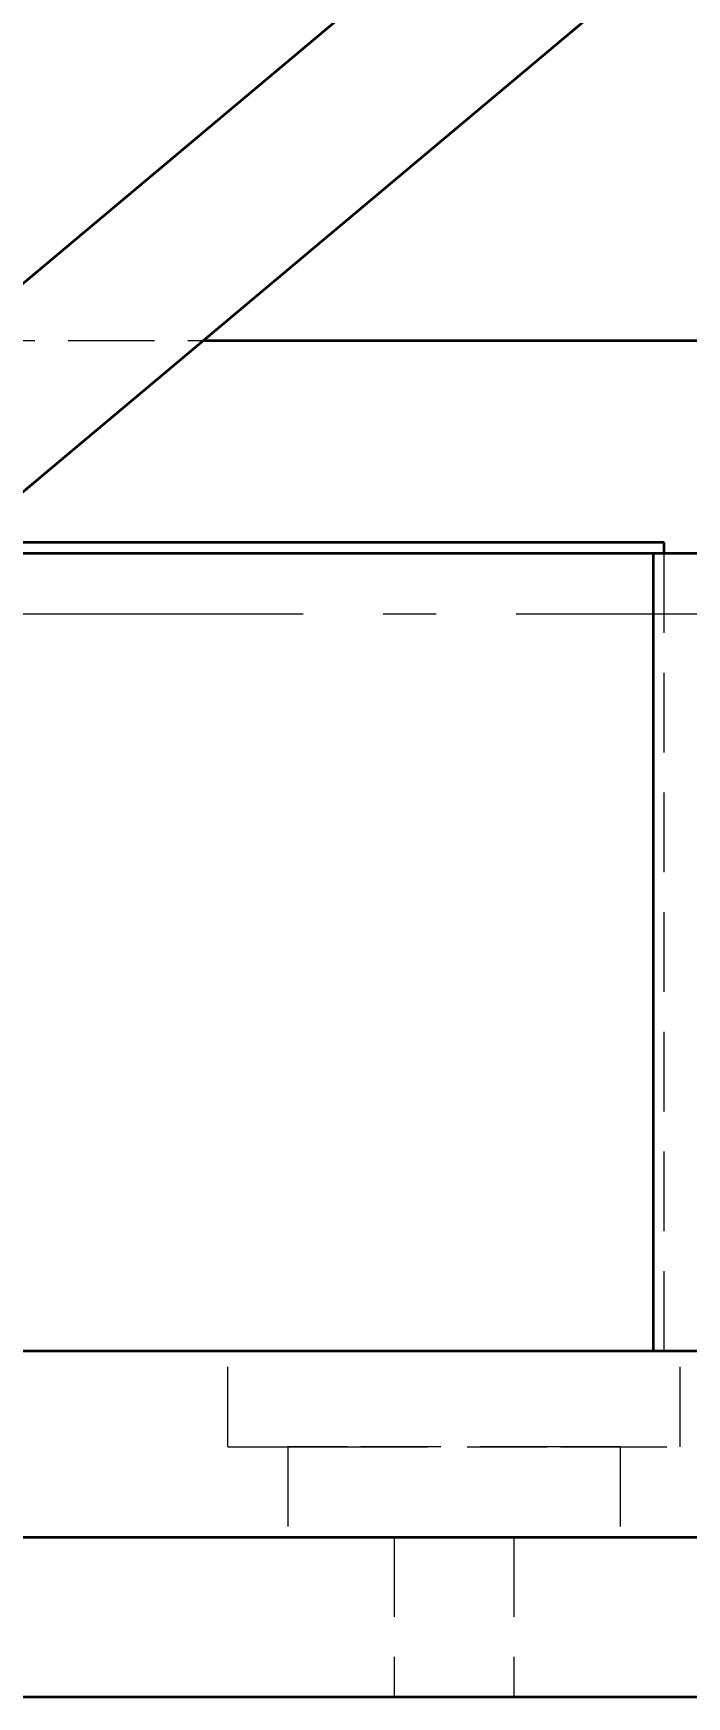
# Model space of a CAD drawing. Header units: millimetres. Extents: x 2054 to 12135, y -1469 to 564.
# Drawn here: x 9812.8 to 9837.3, y -35.3 to 27.2 of the extents above; entities that cross this region are included whole.
import ezdxf

# ---------------------------------------------------------------- set-up
doc = ezdxf.new("R2010")
doc.units = ezdxf.units.MM
doc.linetypes.add('CENTER_ISO', pattern=[26, 18, -3, 2, -3])
doc.linetypes.add('HIDDEN_ISO', pattern=[4.5, 3, -1.5])
for name, color, linetype, lineweight in [('2D-HIDDEN', 8, 'HIDDEN_ISO', 18), ('2D-VISIBLE', 7, 'Continuous', 35), ('CENTER', 1, 'CENTER_ISO', 18), ('DIMENSIONS', 4, 'Continuous', 18)]:
    doc.layers.add(name, color=color, linetype=linetype, lineweight=lineweight)
doc.styles.add('ISO', font='isocpeur.ttf')
doc.styles.add('OpenSansCondensed-Light', font='OpenSansCondensed-Light.ttf')
doc.dimstyles.new('EZ_CURVED', dxfattribs={"dimtxt": 0.25, "dimasz": 0.25, "dimexe": 0.375, "dimexo": 0.125, "dimgap": 0.1, "dimtad": 1, "dimlfac": 100, "dimzin": 12, "dimdsep": 46, "dimtxsty": 'OpenSansCondensed-Light', "dimcen": 2.5, "dimazin": 2, "dimtfac": 0.5, "dimtmove": 2, "dimatfit": 3, "dimarcsym": 2})

msp = doc.modelspace()

# ---------------------------------------------------------------- linework, layer by layer
at = {"layer": '2D-HIDDEN'}
for p, q in [((9785.154, -5.049), (9974.367, 153.72)), ((9789.011, -9.645), (9978.224, 149.123)), ((9755.583, 15.653), (9851.583, 15.653)), ((9809.826, 15.653), (9819.16, 15.653)), ((9836.483, 8.053), (9770.683, 8.053)), ((9771.083, 7.653), (9836.083, 7.653)), ((9836.083, 7.653), (9841.083, 7.653)), ((9836.083, 7.653), (9836.083, -22.347)), ((9836.083, -22.347), (9836.083, 7.653)), ((9836.083, 7.653), (9836.083, -22.347)), ((9836.483, -22.347), (9836.483, 8.053)), ((9836.483, -22.347), (9836.483, 7.653)), ((9763.583, -22.347), (9843.583, -22.347)), ((9836.483, -22.347), (9770.683, -22.347)), ((9771.083, -22.347), (9836.083, -22.347)), ((9820.083, -22.347), (9837.083, -22.347)), ((9820.083, -22.347), (9837.083, -22.347)), ((9820.083, -25.947), (9820.083, -22.347)), ((9820.083, -25.947), (9820.083, -22.347)), ((9836.083, -22.347), (9841.083, -22.347)), ((9843.583, -22.347), (9836.483, -22.347)), ((9837.083, -25.947), (9837.083, -22.347)), ((9837.083, -25.947), (9837.083, -22.347)), ((9820.083, -25.947), (9837.083, -25.947)), ((9820.083, -25.947), (9837.083, -25.947)), ((9822.333, -25.947), (9822.333, -29.347)), ((9824.583, -25.947), (9832.583, -25.947)), ((9832.583, -25.947), (9824.583, -25.947)), ((9834.833, -25.947), (9834.833, -29.347)), ((9759.083, -29.347), (10059.083, -29.347)), ((9851.583, -29.347), (9759.083, -29.347)), ((9763.583, -29.347), (9843.583, -29.347)), ((9832.583, -29.347), (9824.583, -29.347)), ((9824.583, -29.347), (9832.583, -29.347)), ((9826.333, -29.347), (9826.333, -35.347)), ((9826.333, -29.347), (9826.333, -35.347)), ((9830.833, -29.347), (9830.833, -35.347)), ((9830.833, -29.347), (9830.833, -35.347)), ((9759.083, -35.347), (10059.083, -35.347))]:
    msp.add_line(p, q, dxfattribs=at)
for points in [[(9824.583, -25.947), (9824.512, -25.947), (9824.442, -25.947), (9824.372, -25.947), (9824.301, -25.947), (9824.231, -25.947), (9824.161, -25.947), (9824.09, -25.947), (9824.02, -25.947), (9823.95, -25.947), (9823.879, -25.947), (9823.809, -25.947), (9823.739, -25.947), (9823.669, -25.947), (9823.598, -25.947), (9823.528, -25.947), (9823.458, -25.947), (9823.387, -25.947), (9823.317, -25.947), (9823.247, -25.947), (9823.176, -25.947), (9823.106, -25.947), (9823.036, -25.947), (9822.965, -25.947), (9822.895, -25.947), (9822.825, -25.947), (9822.754, -25.947), (9822.684, -25.947), (9822.614, -25.947), (9822.544, -25.947), (9822.473, -25.947), (9822.403, -25.947), (9822.333, -25.947)], [(9822.333, -25.947), (9822.403, -25.947), (9822.473, -25.947), (9822.544, -25.947), (9822.614, -25.947), (9822.684, -25.947), (9822.754, -25.947), (9822.825, -25.947), (9822.895, -25.947), (9822.965, -25.947), (9823.036, -25.947), (9823.106, -25.947), (9823.176, -25.947), (9823.247, -25.947), (9823.317, -25.947), (9823.387, -25.947), (9823.458, -25.947), (9823.528, -25.947), (9823.598, -25.947), (9823.669, -25.947), (9823.739, -25.947), (9823.809, -25.947), (9823.879, -25.947), (9823.95, -25.947), (9824.02, -25.947), (9824.09, -25.947), (9824.161, -25.947), (9824.231, -25.947), (9824.301, -25.947), (9824.372, -25.947), (9824.442, -25.947), (9824.512, -25.947), (9824.583, -25.947)], [(9832.583, -25.947), (9832.653, -25.947), (9832.723, -25.947), (9832.794, -25.947), (9832.864, -25.947), (9832.934, -25.947), (9833.004, -25.947), (9833.075, -25.947), (9833.145, -25.947), (9833.215, -25.947), (9833.286, -25.947), (9833.356, -25.947), (9833.426, -25.947), (9833.497, -25.947), (9833.567, -25.947), (9833.637, -25.947), (9833.708, -25.947), (9833.778, -25.947), (9833.848, -25.947), (9833.919, -25.947), (9833.989, -25.947), (9834.059, -25.947), (9834.129, -25.947), (9834.2, -25.947), (9834.27, -25.947), (9834.34, -25.947), (9834.411, -25.947), (9834.481, -25.947), (9834.551, -25.947), (9834.622, -25.947), (9834.692, -25.947), (9834.762, -25.947), (9834.833, -25.947)], [(9834.833, -25.947), (9834.762, -25.947), (9834.692, -25.947), (9834.622, -25.947), (9834.551, -25.947), (9834.481, -25.947), (9834.411, -25.947), (9834.34, -25.947), (9834.27, -25.947), (9834.2, -25.947), (9834.129, -25.947), (9834.059, -25.947), (9833.989, -25.947), (9833.919, -25.947), (9833.848, -25.947), (9833.778, -25.947), (9833.708, -25.947), (9833.637, -25.947), (9833.567, -25.947), (9833.497, -25.947), (9833.426, -25.947), (9833.356, -25.947), (9833.286, -25.947), (9833.215, -25.947), (9833.145, -25.947), (9833.075, -25.947), (9833.004, -25.947), (9832.934, -25.947), (9832.864, -25.947), (9832.794, -25.947), (9832.723, -25.947), (9832.653, -25.947), (9832.583, -25.947)], [(9824.583, -29.347), (9824.512, -29.347), (9824.442, -29.347), (9824.372, -29.347), (9824.301, -29.347), (9824.231, -29.347), (9824.161, -29.347), (9824.09, -29.347), (9824.02, -29.347), (9823.95, -29.347), (9823.879, -29.347), (9823.809, -29.347), (9823.739, -29.347), (9823.669, -29.347), (9823.598, -29.347), (9823.528, -29.347), (9823.458, -29.347), (9823.387, -29.347), (9823.317, -29.347), (9823.247, -29.347), (9823.176, -29.347), (9823.106, -29.347), (9823.036, -29.347), (9822.965, -29.347), (9822.895, -29.347), (9822.825, -29.347), (9822.754, -29.347), (9822.684, -29.347), (9822.614, -29.347), (9822.544, -29.347), (9822.473, -29.347), (9822.403, -29.347), (9822.333, -29.347)], [(9822.333, -29.347), (9822.403, -29.347), (9822.473, -29.347), (9822.544, -29.347), (9822.614, -29.347), (9822.684, -29.347), (9822.754, -29.347), (9822.825, -29.347), (9822.895, -29.347), (9822.965, -29.347), (9823.036, -29.347), (9823.106, -29.347), (9823.176, -29.347), (9823.247, -29.347), (9823.317, -29.347), (9823.387, -29.347), (9823.458, -29.347), (9823.528, -29.347), (9823.598, -29.347), (9823.669, -29.347), (9823.739, -29.347), (9823.809, -29.347), (9823.879, -29.347), (9823.95, -29.347), (9824.02, -29.347), (9824.09, -29.347), (9824.161, -29.347), (9824.231, -29.347), (9824.301, -29.347), (9824.372, -29.347), (9824.442, -29.347), (9824.512, -29.347), (9824.583, -29.347)], [(9828.583, -29.347), (9828.512, -29.347), (9828.442, -29.347), (9828.372, -29.347), (9828.301, -29.347), (9828.231, -29.347), (9828.161, -29.347), (9828.09, -29.347), (9828.02, -29.347), (9827.95, -29.347), (9827.879, -29.347), (9827.809, -29.347), (9827.739, -29.347), (9827.669, -29.347), (9827.598, -29.347), (9827.528, -29.347), (9827.458, -29.347), (9827.387, -29.347), (9827.317, -29.347), (9827.247, -29.347), (9827.176, -29.347), (9827.106, -29.347), (9827.036, -29.347), (9826.965, -29.347), (9826.895, -29.347), (9826.825, -29.347), (9826.754, -29.347), (9826.684, -29.347), (9826.614, -29.347), (9826.544, -29.347), (9826.473, -29.347), (9826.403, -29.347), (9826.333, -29.347)], [(9826.333, -29.347), (9826.473, -29.347), (9826.614, -29.347), (9826.754, -29.347), (9826.895, -29.347), (9827.036, -29.347), (9827.176, -29.347), (9827.317, -29.347), (9827.458, -29.347), (9827.598, -29.347), (9827.739, -29.347), (9827.879, -29.347), (9828.02, -29.347), (9828.161, -29.347), (9828.301, -29.347), (9828.442, -29.347), (9828.583, -29.347), (9828.723, -29.347), (9828.864, -29.347), (9829.004, -29.347), (9829.145, -29.347), (9829.286, -29.347), (9829.426, -29.347), (9829.567, -29.347), (9829.708, -29.347), (9829.848, -29.347), (9829.989, -29.347), (9830.129, -29.347), (9830.27, -29.347), (9830.411, -29.347), (9830.551, -29.347), (9830.692, -29.347), (9830.833, -29.347)], [(9828.583, -29.347), (9828.512, -29.347), (9828.442, -29.347), (9828.372, -29.347), (9828.301, -29.347), (9828.231, -29.347), (9828.161, -29.347), (9828.09, -29.347), (9828.02, -29.347), (9827.95, -29.347), (9827.879, -29.347), (9827.809, -29.347), (9827.739, -29.347), (9827.669, -29.347), (9827.598, -29.347), (9827.528, -29.347), (9827.458, -29.347), (9827.387, -29.347), (9827.317, -29.347), (9827.247, -29.347), (9827.176, -29.347), (9827.106, -29.347), (9827.036, -29.347), (9826.965, -29.347), (9826.895, -29.347), (9826.825, -29.347), (9826.754, -29.347), (9826.684, -29.347), (9826.614, -29.347), (9826.544, -29.347), (9826.473, -29.347), (9826.403, -29.347), (9826.333, -29.347)], [(9826.333, -29.347), (9826.473, -29.347), (9826.614, -29.347), (9826.754, -29.347), (9826.895, -29.347), (9827.036, -29.347), (9827.176, -29.347), (9827.317, -29.347), (9827.458, -29.347), (9827.598, -29.347), (9827.739, -29.347), (9827.879, -29.347), (9828.02, -29.347), (9828.161, -29.347), (9828.301, -29.347), (9828.442, -29.347), (9828.583, -29.347), (9828.723, -29.347), (9828.864, -29.347), (9829.004, -29.347), (9829.145, -29.347), (9829.286, -29.347), (9829.426, -29.347), (9829.567, -29.347), (9829.708, -29.347), (9829.848, -29.347), (9829.989, -29.347), (9830.129, -29.347), (9830.27, -29.347), (9830.411, -29.347), (9830.551, -29.347), (9830.692, -29.347), (9830.833, -29.347)], [(9830.833, -29.347), (9830.762, -29.347), (9830.692, -29.347), (9830.622, -29.347), (9830.551, -29.347), (9830.481, -29.347), (9830.411, -29.347), (9830.34, -29.347), (9830.27, -29.347), (9830.2, -29.347), (9830.129, -29.347), (9830.059, -29.347), (9829.989, -29.347), (9829.919, -29.347), (9829.848, -29.347), (9829.778, -29.347), (9829.708, -29.347), (9829.637, -29.347), (9829.567, -29.347), (9829.497, -29.347), (9829.426, -29.347), (9829.356, -29.347), (9829.286, -29.347), (9829.215, -29.347), (9829.145, -29.347), (9829.075, -29.347), (9829.004, -29.347), (9828.934, -29.347), (9828.864, -29.347), (9828.794, -29.347), (9828.723, -29.347), (9828.653, -29.347), (9828.583, -29.347)], [(9830.833, -29.347), (9830.762, -29.347), (9830.692, -29.347), (9830.622, -29.347), (9830.551, -29.347), (9830.481, -29.347), (9830.411, -29.347), (9830.34, -29.347), (9830.27, -29.347), (9830.2, -29.347), (9830.129, -29.347), (9830.059, -29.347), (9829.989, -29.347), (9829.919, -29.347), (9829.848, -29.347), (9829.778, -29.347), (9829.708, -29.347), (9829.637, -29.347), (9829.567, -29.347), (9829.497, -29.347), (9829.426, -29.347), (9829.356, -29.347), (9829.286, -29.347), (9829.215, -29.347), (9829.145, -29.347), (9829.075, -29.347), (9829.004, -29.347), (9828.934, -29.347), (9828.864, -29.347), (9828.794, -29.347), (9828.723, -29.347), (9828.653, -29.347), (9828.583, -29.347)], [(9832.583, -29.347), (9832.653, -29.347), (9832.723, -29.347), (9832.794, -29.347), (9832.864, -29.347), (9832.934, -29.347), (9833.004, -29.347), (9833.075, -29.347), (9833.145, -29.347), (9833.215, -29.347), (9833.286, -29.347), (9833.356, -29.347), (9833.426, -29.347), (9833.497, -29.347), (9833.567, -29.347), (9833.637, -29.347), (9833.708, -29.347), (9833.778, -29.347), (9833.848, -29.347), (9833.919, -29.347), (9833.989, -29.347), (9834.059, -29.347), (9834.129, -29.347), (9834.2, -29.347), (9834.27, -29.347), (9834.34, -29.347), (9834.411, -29.347), (9834.481, -29.347), (9834.551, -29.347), (9834.622, -29.347), (9834.692, -29.347), (9834.762, -29.347), (9834.833, -29.347)], [(9834.833, -29.347), (9834.762, -29.347), (9834.692, -29.347), (9834.622, -29.347), (9834.551, -29.347), (9834.481, -29.347), (9834.411, -29.347), (9834.34, -29.347), (9834.27, -29.347), (9834.2, -29.347), (9834.129, -29.347), (9834.059, -29.347), (9833.989, -29.347), (9833.919, -29.347), (9833.848, -29.347), (9833.778, -29.347), (9833.708, -29.347), (9833.637, -29.347), (9833.567, -29.347), (9833.497, -29.347), (9833.426, -29.347), (9833.356, -29.347), (9833.286, -29.347), (9833.215, -29.347), (9833.145, -29.347), (9833.075, -29.347), (9833.004, -29.347), (9832.934, -29.347), (9832.864, -29.347), (9832.794, -29.347), (9832.723, -29.347), (9832.653, -29.347), (9832.583, -29.347)], [(9828.583, -35.347), (9828.512, -35.347), (9828.442, -35.347), (9828.372, -35.347), (9828.301, -35.347), (9828.231, -35.347), (9828.161, -35.347), (9828.09, -35.347), (9828.02, -35.347), (9827.95, -35.347), (9827.879, -35.347), (9827.809, -35.347), (9827.739, -35.347), (9827.669, -35.347), (9827.598, -35.347), (9827.528, -35.347), (9827.458, -35.347), (9827.387, -35.347), (9827.317, -35.347), (9827.247, -35.347), (9827.176, -35.347), (9827.106, -35.347), (9827.036, -35.347), (9826.965, -35.347), (9826.895, -35.347), (9826.825, -35.347), (9826.754, -35.347), (9826.684, -35.347), (9826.614, -35.347), (9826.544, -35.347), (9826.473, -35.347), (9826.403, -35.347), (9826.333, -35.347)], [(9826.333, -35.347), (9826.473, -35.347), (9826.614, -35.347), (9826.754, -35.347), (9826.895, -35.347), (9827.036, -35.347), (9827.176, -35.347), (9827.317, -35.347), (9827.458, -35.347), (9827.598, -35.347), (9827.739, -35.347), (9827.879, -35.347), (9828.02, -35.347), (9828.161, -35.347), (9828.301, -35.347), (9828.442, -35.347), (9828.583, -35.347), (9828.723, -35.347), (9828.864, -35.347), (9829.004, -35.347), (9829.145, -35.347), (9829.286, -35.347), (9829.426, -35.347), (9829.567, -35.347), (9829.708, -35.347), (9829.848, -35.347), (9829.989, -35.347), (9830.129, -35.347), (9830.27, -35.347), (9830.411, -35.347), (9830.551, -35.347), (9830.692, -35.347), (9830.833, -35.347)], [(9828.583, -35.347), (9828.512, -35.347), (9828.442, -35.347), (9828.372, -35.347), (9828.301, -35.347), (9828.231, -35.347), (9828.161, -35.347), (9828.09, -35.347), (9828.02, -35.347), (9827.95, -35.347), (9827.879, -35.347), (9827.809, -35.347), (9827.739, -35.347), (9827.669, -35.347), (9827.598, -35.347), (9827.528, -35.347), (9827.458, -35.347), (9827.387, -35.347), (9827.317, -35.347), (9827.247, -35.347), (9827.176, -35.347), (9827.106, -35.347), (9827.036, -35.347), (9826.965, -35.347), (9826.895, -35.347), (9826.825, -35.347), (9826.754, -35.347), (9826.684, -35.347), (9826.614, -35.347), (9826.544, -35.347), (9826.473, -35.347), (9826.403, -35.347), (9826.333, -35.347)], [(9826.333, -35.347), (9826.473, -35.347), (9826.614, -35.347), (9826.754, -35.347), (9826.895, -35.347), (9827.036, -35.347), (9827.176, -35.347), (9827.317, -35.347), (9827.458, -35.347), (9827.598, -35.347), (9827.739, -35.347), (9827.879, -35.347), (9828.02, -35.347), (9828.161, -35.347), (9828.301, -35.347), (9828.442, -35.347), (9828.583, -35.347), (9828.723, -35.347), (9828.864, -35.347), (9829.004, -35.347), (9829.145, -35.347), (9829.286, -35.347), (9829.426, -35.347), (9829.567, -35.347), (9829.708, -35.347), (9829.848, -35.347), (9829.989, -35.347), (9830.129, -35.347), (9830.27, -35.347), (9830.411, -35.347), (9830.551, -35.347), (9830.692, -35.347), (9830.833, -35.347)], [(9830.833, -35.347), (9830.762, -35.347), (9830.692, -35.347), (9830.622, -35.347), (9830.551, -35.347), (9830.481, -35.347), (9830.411, -35.347), (9830.34, -35.347), (9830.27, -35.347), (9830.2, -35.347), (9830.129, -35.347), (9830.059, -35.347), (9829.989, -35.347), (9829.919, -35.347), (9829.848, -35.347), (9829.778, -35.347), (9829.708, -35.347), (9829.637, -35.347), (9829.567, -35.347), (9829.497, -35.347), (9829.426, -35.347), (9829.356, -35.347), (9829.286, -35.347), (9829.215, -35.347), (9829.145, -35.347), (9829.075, -35.347), (9829.004, -35.347), (9828.934, -35.347), (9828.864, -35.347), (9828.794, -35.347), (9828.723, -35.347), (9828.653, -35.347), (9828.583, -35.347)], [(9830.833, -35.347), (9830.762, -35.347), (9830.692, -35.347), (9830.622, -35.347), (9830.551, -35.347), (9830.481, -35.347), (9830.411, -35.347), (9830.34, -35.347), (9830.27, -35.347), (9830.2, -35.347), (9830.129, -35.347), (9830.059, -35.347), (9829.989, -35.347), (9829.919, -35.347), (9829.848, -35.347), (9829.778, -35.347), (9829.708, -35.347), (9829.637, -35.347), (9829.567, -35.347), (9829.497, -35.347), (9829.426, -35.347), (9829.356, -35.347), (9829.286, -35.347), (9829.215, -35.347), (9829.145, -35.347), (9829.075, -35.347), (9829.004, -35.347), (9828.934, -35.347), (9828.864, -35.347), (9828.794, -35.347), (9828.723, -35.347), (9828.653, -35.347), (9828.583, -35.347)]]:
    msp.add_lwpolyline(points, dxfattribs=at)
at = {"layer": '2D-VISIBLE'}
for p, q in [((9785.154, -5.049), (9974.367, 153.72)), ((9789.011, -9.645), (9978.224, 149.123)), ((9819.16, 15.653), (9851.583, 15.653)), ((9809.626, 7.653), (9836.083, 7.653)), ((9836.483, 8.053), (9810.103, 8.053)), ((9836.083, -22.347), (9836.083, 7.653)), ((9836.083, 7.653), (9841.083, 7.653)), ((9836.483, 7.653), (9836.483, 8.053)), ((9798.744, -22.347), (9836.083, -22.347)), ((9836.083, -22.347), (9841.083, -22.347)), ((9759.083, -29.347), (10059.083, -29.347)), ((9759.083, -35.347), (10059.083, -35.347))]:
    msp.add_line(p, q, dxfattribs=at)
at = {"layer": 'CENTER'}
msp.add_line((9752.917, 5.366), (9982.917, 5.366), dxfattribs=at)

# ---------------------------------------------------------------- dimensions: what is measured, and where the dimension line sits
at = {"layer": 'DIMENSIONS'}
msp.add_angular_dim_3p(base=(9950.347, 77.225), center=(9752.917, 5.366), p1=(9962.917, 5.366), p2=(9913.787, 140.352), dimstyle='EZ_CURVED', override={"dimscale": 2, "dimtxt": 3.5, "dimasz": 3, "dimexe": 1.5, "dimexo": 1, "dimgap": 1, "dimtad": 1, "dimtih": 0, "dimtoh": 0, "dimdec": 0, "dimlfac": 1, "dimzin": 8, "dimdsep": 46, "dimpost": '', "dimtxsty": 'ISO', "dimtsz": 0, "dimdle": 0, "dimclrd": 4, "dimclre": 4, "dimclrt": 7}, dxfattribs=at).render()

doc.saveas('drawing.dxf')
